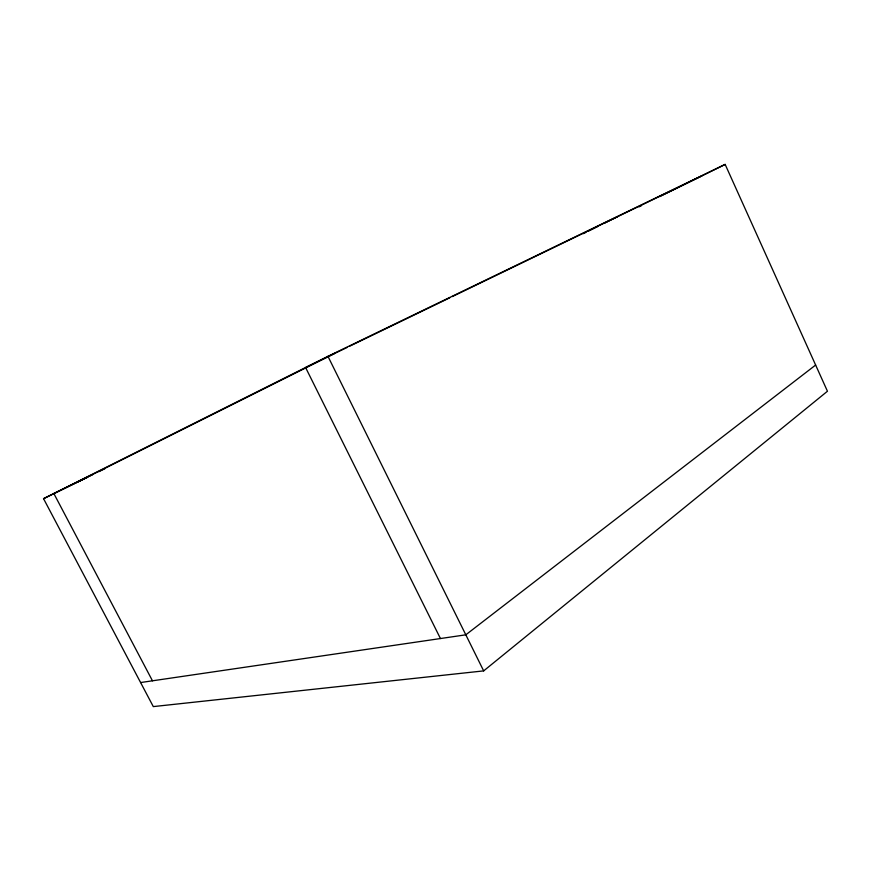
<?xml version="1.0" encoding="UTF-8"?>
<svg xmlns="http://www.w3.org/2000/svg" width="871" height="871" viewBox="0 0 871 871"><rect width="100%" height="100%" fill="white"/><g stroke="black" fill="none" stroke-linecap="round" stroke-linejoin="round"><path stroke-width="1.31" d="M483.666 670.888L827.45 391.242L725.151 164.401L327.942 356.315L43.55 498.669L153.296 706.599L483.666 670.888L327.942 356.315M815.637 365.036L465.811 634.817L140.601 682.548M78.118 481.717L334.91 353.332M583.363 233.646L585.791 232.437M588.219 231.24L597.931 226.416M604.006 223.412L617.354 216.781M639.074 206.841L641.513 205.632M659.783 196.585L725.151 164.401M92.762 474.597L53.839 493.519L152.469 680.806M98.869 471.636L104.977 468.663M43.55 498.669L87.47 477.319M347.137 347.42L305.579 367.508L440.443 638.541M349.576 346.233L449.839 297.762M452.289 296.586L701.863 175.931"/></g></svg>
